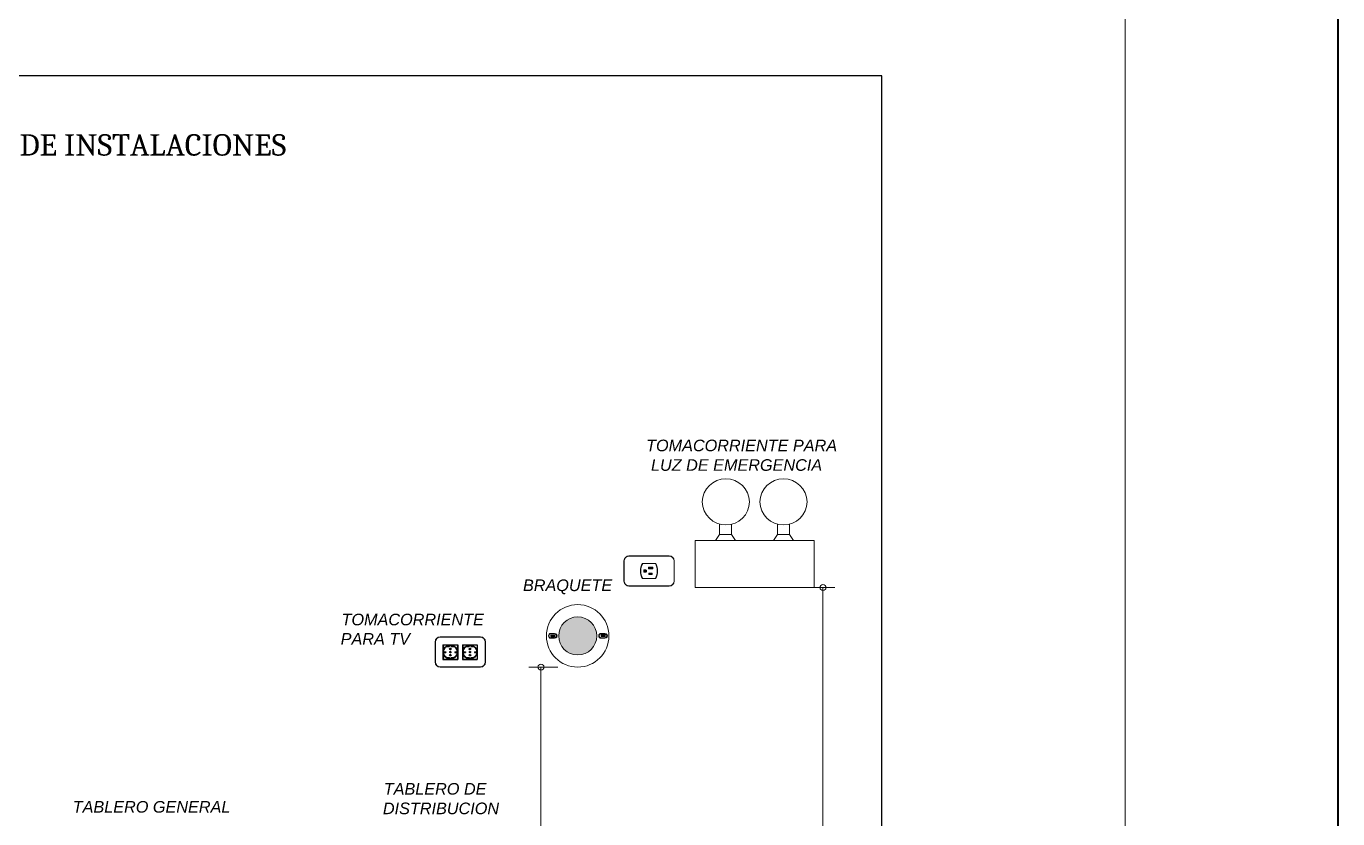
# Model space of a CAD drawing. Header units: inches. Extents: x 1693 to 10990, y 1878 to 5055.
# Drawn here: x 10709.6 to 10782.5, y 4404.2 to 4448.2 of the extents above; entities that cross this region are included whole.
import ezdxf

# ---------------------------------------------------------------- set-up
doc = ezdxf.new("R2010")
doc.units = ezdxf.units.IN
for name, color, linetype, lineweight in [('00 LEYENDA', 3, 'Continuous', 9), ('DETALLE2', 1, 'Continuous', 5), ('IE-DIAGRAMA', 1, 'Continuous', 0), ('MUROS-05', 7, 'Continuous', 40)]:
    doc.layers.add(name, color=color, linetype=linetype, lineweight=lineweight)
doc.layers.add('DETALLE', color=3, linetype='Continuous')
doc.styles.add('Arial cursiva', font='ariali.ttf')
doc.styles.add('MtXpl_Cambria', font='Cambria.ttf')

# ---------------------------------------------------------------- blocks, each defined once
blk = doc.blocks.new('_Small')
at = {"color": 0, "linetype": 'ByBlock', "lineweight": -2}
blk.add_circle((0, 0), 0.25, dxfattribs=at)

msp = doc.modelspace()

# ---------------------------------------------------------------- hatches: boundary and pattern name
at = {"layer": 'DETALLE2'}
h = msp.add_hatch(color=256, dxfattribs=at)
h.dxf.hatch_style = 1
h.set_gradient(color1=(58, 62, 56), rotation=270, one_color=1, tint=1, name='INVCURVED')
h.paths.add_polyline_path([(10743.941, 4417.997), (10743.941, 4417.869), (10744.052, 4417.869, 0.74044), (10744.052, 4417.997)])
h = msp.add_hatch(color=256, dxfattribs=at)
h.dxf.hatch_style = 1
h.set_gradient(color1=(58, 62, 56), rotation=270, one_color=1, tint=1, name='INVCURVED')
h.paths.add_polyline_path([(10744.45, 4418.054), (10744.45, 4418.133), (10744.199, 4418.133), (10744.199, 4418.054)])
h = msp.add_hatch(color=256, dxfattribs=at)
h.dxf.hatch_style = 1
h.set_gradient(color1=(58, 62, 56), rotation=270, one_color=1, tint=1, name='INVCURVED')
h.paths.add_polyline_path([(10744.405, 4417.816), (10744.229, 4417.816), (10744.229, 4417.738), (10744.405, 4417.738)])
h = msp.add_hatch(color=256, dxfattribs=at)
h.set_gradient(color1=(173, 173, 173), color2=(48, 48, 48), one_color=1, tint=0.19, name='INVSPHERICAL')
h.paths.add_polyline_path([(10741.33, 4414.323, 1), (10739.213, 4414.323, 1)])

# ---------------------------------------------------------------- linework, layer by layer
at = {"color": 3, "lineweight": 5}
for p, q in [((10747.907, 4417.009), (10754.567, 4417.009)), ((10739.166, 4412.587), (10737.563, 4412.587))]:
    msp.add_line(p, q, dxfattribs=at)
at = {"color": 6, "lineweight": 5}
for p, q in [((10753.903, 4417.009), (10753.903, 4393.869)), ((10738.227, 4412.587), (10738.227, 4391.692))]:
    msp.add_line(p, q, dxfattribs=at)
at = {"color": 1}
for p, q in [((10732.783, 4413.827), (10733.601, 4413.827)), ((10732.783, 4413.827), (10732.783, 4413.018)), ((10732.797, 4413.818), (10733.587, 4413.818)), ((10732.797, 4413.818), (10733.587, 4413.818)), ((10732.797, 4413.818), (10732.797, 4413.027)), ((10732.797, 4413.818), (10732.797, 4413.422)), ((10732.836, 4413.62), (10732.797, 4413.62)), ((10732.797, 4413.422), (10732.797, 4413.027)), ((10732.836, 4413.224), (10732.797, 4413.224)), ((10732.815, 4413.445), (10732.942, 4413.445)), ((10732.815, 4413.4), (10732.942, 4413.4)), ((10732.836, 4413.62), (10732.836, 4413.595)), ((10732.836, 4413.25), (10732.836, 4413.224)), ((10732.942, 4413.445), (10732.942, 4413.4)), ((10732.969, 4413.727), (10733.146, 4413.727)), ((10733.146, 4413.797), (10733.146, 4413.727)), ((10733.191, 4413.551), (10733.148, 4413.595)), ((10733.191, 4413.293), (10733.148, 4413.25)), ((10733.211, 4413.556), (10733.152, 4413.614)), ((10733.211, 4413.289), (10733.152, 4413.231)), ((10733.182, 4413.456), (10733.159, 4413.434)), ((10733.205, 4413.456), (10733.16, 4413.411)), ((10733.224, 4413.566), (10733.162, 4413.627)), ((10733.224, 4413.279), (10733.162, 4413.217)), ((10733.219, 4413.447), (10733.169, 4413.397)), ((10733.233, 4413.58), (10733.177, 4413.636)), ((10733.233, 4413.264), (10733.177, 4413.209)), ((10733.227, 4413.431), (10733.184, 4413.389)), ((10733.235, 4413.601), (10733.198, 4413.638)), ((10733.235, 4413.243), (10733.198, 4413.206)), ((10733.237, 4413.797), (10733.237, 4413.727)), ((10733.237, 4413.727), (10733.414, 4413.727)), ((10733.442, 4413.445), (10733.442, 4413.4)), ((10733.442, 4413.445), (10733.568, 4413.445)), ((10733.442, 4413.4), (10733.568, 4413.4)), ((10733.548, 4413.621), (10733.548, 4413.595)), ((10733.587, 4413.621), (10733.548, 4413.621)), ((10733.548, 4413.25), (10733.548, 4413.224)), ((10733.587, 4413.225), (10733.548, 4413.224)), ((10733.587, 4413.818), (10733.587, 4413.027)), ((10733.587, 4413.818), (10733.587, 4413.422)), ((10733.587, 4413.422), (10733.587, 4413.027)), ((10733.601, 4413.827), (10733.601, 4413.018)), ((10733.873, 4413.827), (10734.69, 4413.827)), ((10733.873, 4413.827), (10733.873, 4413.018)), ((10733.886, 4413.818), (10734.677, 4413.818)), ((10733.886, 4413.818), (10734.677, 4413.818)), ((10733.886, 4413.818), (10733.886, 4413.027)), ((10733.886, 4413.818), (10733.886, 4413.422)), ((10733.926, 4413.62), (10733.886, 4413.62)), ((10733.886, 4413.422), (10733.886, 4413.027)), ((10733.926, 4413.224), (10733.886, 4413.224)), ((10733.905, 4413.445), (10734.031, 4413.445)), ((10733.905, 4413.4), (10734.031, 4413.4)), ((10733.926, 4413.62), (10733.926, 4413.595)), ((10733.926, 4413.25), (10733.926, 4413.224)), ((10734.031, 4413.445), (10734.031, 4413.4)), ((10734.059, 4413.727), (10734.236, 4413.727)), ((10734.236, 4413.797), (10734.236, 4413.727)), ((10734.281, 4413.551), (10734.238, 4413.595)), ((10734.281, 4413.293), (10734.238, 4413.25)), ((10734.3, 4413.556), (10734.242, 4413.614)), ((10734.3, 4413.289), (10734.242, 4413.231)), ((10734.294, 4413.456), (10734.249, 4413.411)), ((10734.271, 4413.456), (10734.249, 4413.434)), ((10734.314, 4413.566), (10734.252, 4413.627)), ((10734.314, 4413.279), (10734.252, 4413.217)), ((10734.308, 4413.447), (10734.259, 4413.397)), ((10734.322, 4413.58), (10734.267, 4413.636)), ((10734.322, 4413.264), (10734.267, 4413.209)), ((10734.316, 4413.431), (10734.274, 4413.389)), ((10734.325, 4413.601), (10734.288, 4413.638)), ((10734.325, 4413.243), (10734.288, 4413.206)), ((10734.327, 4413.797), (10734.327, 4413.727)), ((10734.327, 4413.727), (10734.504, 4413.727)), ((10734.531, 4413.445), (10734.531, 4413.4)), ((10734.531, 4413.445), (10734.658, 4413.445)), ((10734.531, 4413.4), (10734.658, 4413.4)), ((10734.637, 4413.621), (10734.637, 4413.595)), ((10734.677, 4413.621), (10734.637, 4413.621)), ((10734.637, 4413.25), (10734.637, 4413.224)), ((10734.677, 4413.225), (10734.637, 4413.224)), ((10734.677, 4413.818), (10734.677, 4413.027)), ((10734.677, 4413.818), (10734.677, 4413.422)), ((10734.677, 4413.422), (10734.677, 4413.027)), ((10734.69, 4413.827), (10734.69, 4413.018)), ((10732.783, 4413.018), (10733.601, 4413.018)), ((10732.797, 4413.027), (10733.587, 4413.027)), ((10732.797, 4413.027), (10733.587, 4413.027)), ((10732.969, 4413.118), (10733.146, 4413.118)), ((10733.146, 4413.118), (10733.146, 4413.048)), ((10733.237, 4413.118), (10733.237, 4413.048)), ((10733.237, 4413.118), (10733.414, 4413.118)), ((10733.873, 4413.018), (10734.69, 4413.018)), ((10733.886, 4413.027), (10734.677, 4413.027)), ((10733.886, 4413.027), (10734.677, 4413.027)), ((10734.059, 4413.118), (10734.236, 4413.118)), ((10734.236, 4413.118), (10734.236, 4413.048)), ((10734.327, 4413.118), (10734.327, 4413.048)), ((10734.327, 4413.118), (10734.504, 4413.118))]:
    msp.add_line(p, q, dxfattribs=at)
for centre, radius in [((10733.192, 4413.422), 0.395), ((10733.192, 4413.422), 0.377), ((10733.192, 4413.595), 0.0436), ((10733.192, 4413.25), 0.0436), ((10733.193, 4413.423), 0.0351), ((10734.281, 4413.422), 0.395), ((10734.281, 4413.422), 0.377), ((10734.281, 4413.595), 0.0436), ((10734.281, 4413.25), 0.0436), ((10734.282, 4413.423), 0.0351)]:
    msp.add_circle(centre, radius, dxfattribs=at)
at = {"layer": 'DETALLE', "ltscale": 5}
for p, q in [((10757.171, 4445.446), (10663.102, 4445.446)), ((10757.171, 4356.067), (10757.171, 4445.446))]:
    msp.add_line(p, q, dxfattribs=at)
at = {"layer": 'DETALLE2'}
for p, q in [((10748.145, 4420.538), (10748.145, 4419.949)), ((10748.145, 4419.949), (10748.145, 4420.525)), ((10748.145, 4420.525), (10748.145, 4419.949)), ((10748.818, 4420.538), (10748.818, 4419.949)), ((10748.818, 4419.949), (10748.818, 4420.525)), ((10748.818, 4420.525), (10748.818, 4419.949)), ((10751.37, 4420.538), (10751.37, 4419.949)), ((10751.37, 4419.949), (10751.37, 4420.525)), ((10751.37, 4420.525), (10751.37, 4419.949)), ((10752.043, 4420.538), (10752.043, 4419.949)), ((10752.043, 4419.949), (10752.043, 4420.525)), ((10752.043, 4420.525), (10752.043, 4419.949)), ((10748.145, 4419.949), (10747.923, 4419.619)), ((10748.145, 4419.949), (10748.818, 4419.949)), ((10748.818, 4419.949), (10748.145, 4419.949)), ((10748.818, 4419.949), (10749.04, 4419.619)), ((10751.37, 4419.949), (10751.148, 4419.619)), ((10751.37, 4419.949), (10752.043, 4419.949)), ((10752.043, 4419.949), (10751.37, 4419.949)), ((10752.043, 4419.949), (10752.265, 4419.619)), ((10753.413, 4419.619), (10746.801, 4419.619)), ((10746.801, 4419.619), (10746.801, 4417.009)), ((10753.413, 4417.009), (10753.413, 4419.619)), ((10742.84, 4417.37), (10742.84, 4418.49)), ((10742.854, 4417.37), (10742.854, 4418.49)), ((10743.12, 4418.77), (10745.36, 4418.77)), ((10743.12, 4418.756), (10745.36, 4418.756)), ((10744.599, 4418.35), (10743.87, 4418.35)), ((10744.584, 4418.342), (10743.885, 4418.342)), ((10745.626, 4418.49), (10745.626, 4417.37)), ((10745.64, 4418.49), (10745.64, 4417.37)), ((10743.885, 4417.519), (10744.584, 4417.519)), ((10743.941, 4417.999), (10743.941, 4417.869)), ((10744.052, 4417.997), (10743.941, 4417.997)), ((10743.941, 4417.869), (10744.052, 4417.869)), ((10744.199, 4418.054), (10744.199, 4418.133)), ((10744.199, 4418.133), (10744.45, 4418.133)), ((10744.45, 4418.054), (10744.199, 4418.054)), ((10744.229, 4417.738), (10744.229, 4417.816)), ((10744.229, 4417.816), (10744.405, 4417.816)), ((10744.405, 4417.738), (10744.229, 4417.738)), ((10744.405, 4417.816), (10744.405, 4417.738)), ((10744.45, 4418.133), (10744.45, 4418.054)), ((10744.24, 4417.104), (10743.12, 4417.104)), ((10744.24, 4417.09), (10743.12, 4417.09)), ((10743.87, 4417.51), (10744.599, 4417.51)), ((10745.36, 4417.104), (10744.24, 4417.104)), ((10745.36, 4417.09), (10744.24, 4417.09)), ((10746.801, 4417.009), (10753.413, 4417.009)), ((10732.344, 4412.867), (10732.344, 4413.987)), ((10732.358, 4412.867), (10732.358, 4413.987)), ((10732.624, 4414.267), (10734.864, 4414.267)), ((10732.624, 4414.253), (10734.864, 4414.253)), ((10735.13, 4413.987), (10735.13, 4412.867)), ((10735.144, 4413.987), (10735.144, 4412.867)), ((10738.771, 4414.324), (10738.816, 4414.369)), ((10738.772, 4414.313), (10738.829, 4414.369)), ((10738.775, 4414.34), (10738.8, 4414.366)), ((10738.776, 4414.303), (10738.841, 4414.369)), ((10738.987, 4414.457), (10738.78, 4414.457)), ((10738.987, 4414.429), (10738.78, 4414.429)), ((10738.78, 4414.295), (10738.854, 4414.369)), ((10738.78, 4414.216), (10738.987, 4414.216)), ((10738.78, 4414.188), (10738.987, 4414.188)), ((10738.786, 4414.289), (10738.866, 4414.369)), ((10738.793, 4414.283), (10738.879, 4414.369)), ((10738.802, 4414.279), (10738.892, 4414.369)), ((10738.812, 4414.276), (10738.904, 4414.369)), ((10738.818, 4414.369), (10738.955, 4414.369)), ((10738.818, 4414.276), (10738.955, 4414.276)), ((10738.824, 4414.276), (10738.917, 4414.369)), ((10738.836, 4414.276), (10738.929, 4414.369)), ((10738.849, 4414.276), (10738.942, 4414.369)), ((10738.861, 4414.276), (10738.955, 4414.369)), ((10738.874, 4414.276), (10738.966, 4414.368)), ((10738.887, 4414.276), (10738.975, 4414.364)), ((10738.899, 4414.276), (10738.983, 4414.36)), ((10738.912, 4414.276), (10738.989, 4414.354)), ((10738.924, 4414.276), (10738.995, 4414.346)), ((10738.937, 4414.276), (10738.999, 4414.338)), ((10738.949, 4414.276), (10739.001, 4414.327)), ((10738.963, 4414.277), (10739, 4414.314)), ((10741.567, 4414.338), (10741.612, 4414.383)), ((10741.568, 4414.326), (10741.625, 4414.383)), ((10741.571, 4414.317), (10741.637, 4414.383)), ((10741.571, 4414.354), (10741.596, 4414.379)), ((10741.783, 4414.457), (10741.576, 4414.457)), ((10741.783, 4414.429), (10741.576, 4414.429)), ((10741.576, 4414.309), (10741.65, 4414.383)), ((10741.576, 4414.216), (10741.783, 4414.216)), ((10741.576, 4414.188), (10741.783, 4414.188)), ((10741.582, 4414.302), (10741.662, 4414.383)), ((10741.589, 4414.297), (10741.675, 4414.383)), ((10741.597, 4414.293), (10741.687, 4414.383)), ((10741.607, 4414.29), (10741.7, 4414.383)), ((10741.614, 4414.383), (10741.75, 4414.383)), ((10741.614, 4414.29), (10741.75, 4414.29)), ((10741.62, 4414.29), (10741.713, 4414.383)), ((10741.632, 4414.29), (10741.725, 4414.383)), ((10741.645, 4414.29), (10741.738, 4414.383)), ((10741.657, 4414.29), (10741.75, 4414.383)), ((10741.67, 4414.29), (10741.762, 4414.381)), ((10741.682, 4414.29), (10741.771, 4414.378)), ((10741.695, 4414.29), (10741.779, 4414.373)), ((10741.708, 4414.29), (10741.785, 4414.367)), ((10741.72, 4414.29), (10741.79, 4414.36)), ((10741.733, 4414.29), (10741.794, 4414.351)), ((10741.745, 4414.29), (10741.797, 4414.341)), ((10741.759, 4414.29), (10741.796, 4414.328)), ((10733.744, 4412.601), (10732.624, 4412.601)), ((10733.744, 4412.587), (10732.624, 4412.587)), ((10734.864, 4412.601), (10733.744, 4412.601)), ((10734.864, 4412.587), (10733.744, 4412.587))]:
    msp.add_line(p, q, dxfattribs=at)
for radius in [1.736, 1.058]:
    msp.add_circle((10740.271, 4414.323), radius, dxfattribs=at)
for centre, radius, start, end in [((10748.508, 4421.738), 1.315, 1.62122, 178.6205), ((10751.707, 4421.738), 1.315, 1.62122, 178.6205), ((10748.507, 4421.802), 1.315, 181.43449, 358.80723), ((10751.706, 4421.802), 1.315, 181.43449, 358.80723), ((10743.12, 4418.49), 0.28, 90, 180), ((10743.12, 4418.49), 0.266, 90, 180), ((10744.607, 4417.93), 0.848, 150.32084, 209.67916), ((10744.607, 4417.93), 0.832, 150.32084, 209.67916), ((10743.862, 4417.93), 0.832, 330.32084, 29.67916), ((10743.862, 4417.93), 0.848, 330.32084, 29.67916), ((10745.36, 4418.49), 0.28, 0, 90), ((10745.36, 4418.49), 0.266, 0, 90), ((10744.033, 4417.933), 0.0671, 286.96456, 73.03544), ((10743.12, 4417.37), 0.28, 180, 270), ((10743.12, 4417.37), 0.266, 180, 270), ((10745.36, 4417.37), 0.266, 270, 360), ((10745.36, 4417.37), 0.28, 270, 360), ((10732.624, 4413.987), 0.28, 90, 180), ((10732.624, 4413.987), 0.266, 90, 180), ((10734.864, 4413.987), 0.28, 0, 90), ((10734.864, 4413.987), 0.266, 0, 90), ((10738.78, 4414.323), 0.134, 90, 270), ((10738.78, 4414.323), 0.106, 90, 270), ((10738.818, 4414.323), 0.0466, 87.08933, 272.2451), ((10738.955, 4414.323), 0.0466, 267.7549, 92.91067), ((10738.987, 4414.323), 0.134, 270, 90.07263), ((10738.987, 4414.323), 0.106, 270, 90.07263), ((10741.576, 4414.323), 0.134, 90, 270), ((10741.576, 4414.323), 0.106, 90, 270), ((10741.614, 4414.336), 0.0466, 87.08933, 272.2451), ((10741.75, 4414.336), 0.0466, 267.7549, 92.91067), ((10741.783, 4414.323), 0.134, 270, 90.07263), ((10741.783, 4414.323), 0.106, 270, 90.07263), ((10732.624, 4412.867), 0.28, 180, 270), ((10732.624, 4412.867), 0.266, 180, 270), ((10734.864, 4412.867), 0.266, 270, 0), ((10734.864, 4412.867), 0.28, 270, 0)]:
    msp.add_arc(centre, radius, start, end, dxfattribs=at)
at = {"layer": 'IE-DIAGRAMA', "color": 4, "linetype": 'Continuous'}
msp.add_line((10770.705, 4344.233), (10770.706, 4601.182), dxfattribs=at)
at = {"layer": 'MUROS-05', "color": 4}
msp.add_lwpolyline([(10782.515, 4328.703), (10537.268, 4328.708), (10537.287, 4615.382), (10782.515, 4615.384)], close=True, dxfattribs=at)

# ---------------------------------------------------------------- block references
at = {"color": 6, "lineweight": 5, "xscale": 0.6633237790350305, "yscale": 0.6633237790350305, "zscale": 0.6633237790350305, "rotation": 90}
for p in [(10753.903, 4417.009), (10738.227, 4412.587)]:
    msp.add_blockref('_Small', p, dxfattribs=at)

# ---------------------------------------------------------------- texts
at = {"layer": '00 LEYENDA', "style": 'MtXpl_Cambria'}
msp.add_text('DETALLE DE SALIDA DE INSTALACIONES', height=1.19463, dxfattribs=at).set_placement((10693.469, 4441.01))
at = {"layer": '00 LEYENDA', "color": 4, "style": 'Arial cursiva'}
for s, height, p in [('TOMACORRIENTE PARA', 0.64515, (10744.072, 4424.583)), (' LUZ DE EMERGENCIA', 0.64515, (10744.093, 4423.496)), ('BRAQUETE', 0.6452, (10737.229, 4416.813)), ('TOMACORRIENTE', 0.64515, (10727.144, 4414.91)), ('PARA TV', 0.6452, (10727.096, 4413.835)), ('TABLERO DE', 0.6452, (10729.49, 4405.5)), ('TABLERO GENERAL', 0.64515, (10712.202, 4404.5)), ('DISTRIBUCION', 0.64515, (10729.442, 4404.414))]:
    msp.add_text(s, height=height, dxfattribs=at).set_placement(p)

doc.saveas('drawing.dxf')
